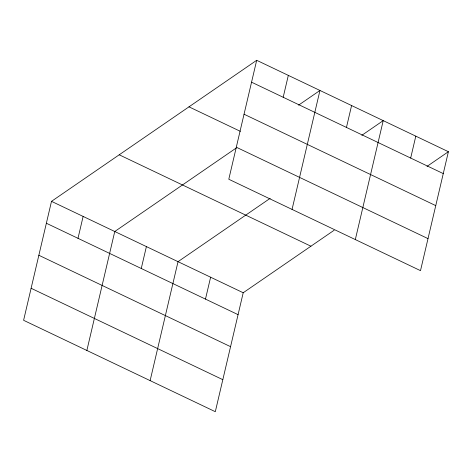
<?xml version="1.0" encoding="UTF-8"?>
<svg xmlns="http://www.w3.org/2000/svg" width="472" height="472" viewBox="0 0 472 472"><rect width="100%" height="100%" fill="white"/><g stroke="black" fill="none" stroke-linecap="round" stroke-linejoin="round"><path stroke-width="0.71" d="M256.691 60.298L228.79 179.248L420.499 270.651L448.4 151.701L256.691 60.298L51.501 201.349L23.6 320.299L215.309 411.702L243.21 292.752L334.176 230.224M77.998 238.319L83.131 216.43M86.866 350.46L114.761 231.51L236.737 147.665M141.258 268.485L146.397 246.59M150.125 380.627L178.027 261.677L270.19 198.323M205.479 299.106L210.618 277.212M283.188 97.267L288.327 75.378M292.056 209.409L319.957 90.459L298.575 105.162M346.454 127.434L351.587 105.545M355.322 239.575L383.217 120.625L361.835 135.322M410.675 158.055L415.808 136.166M427.018 166.404L448.4 151.701M251.558 82.187L443.267 173.596M244.048 114.218L435.75 205.621M188.977 106.843L240.378 131.352M236.307 147.217L428.016 238.625M119.215 154.798L310.918 246.207M51.501 201.349L243.21 292.752M46.362 223.238L238.071 314.647M38.851 255.269L230.56 346.672M31.111 288.268L222.819 379.677"/></g></svg>
